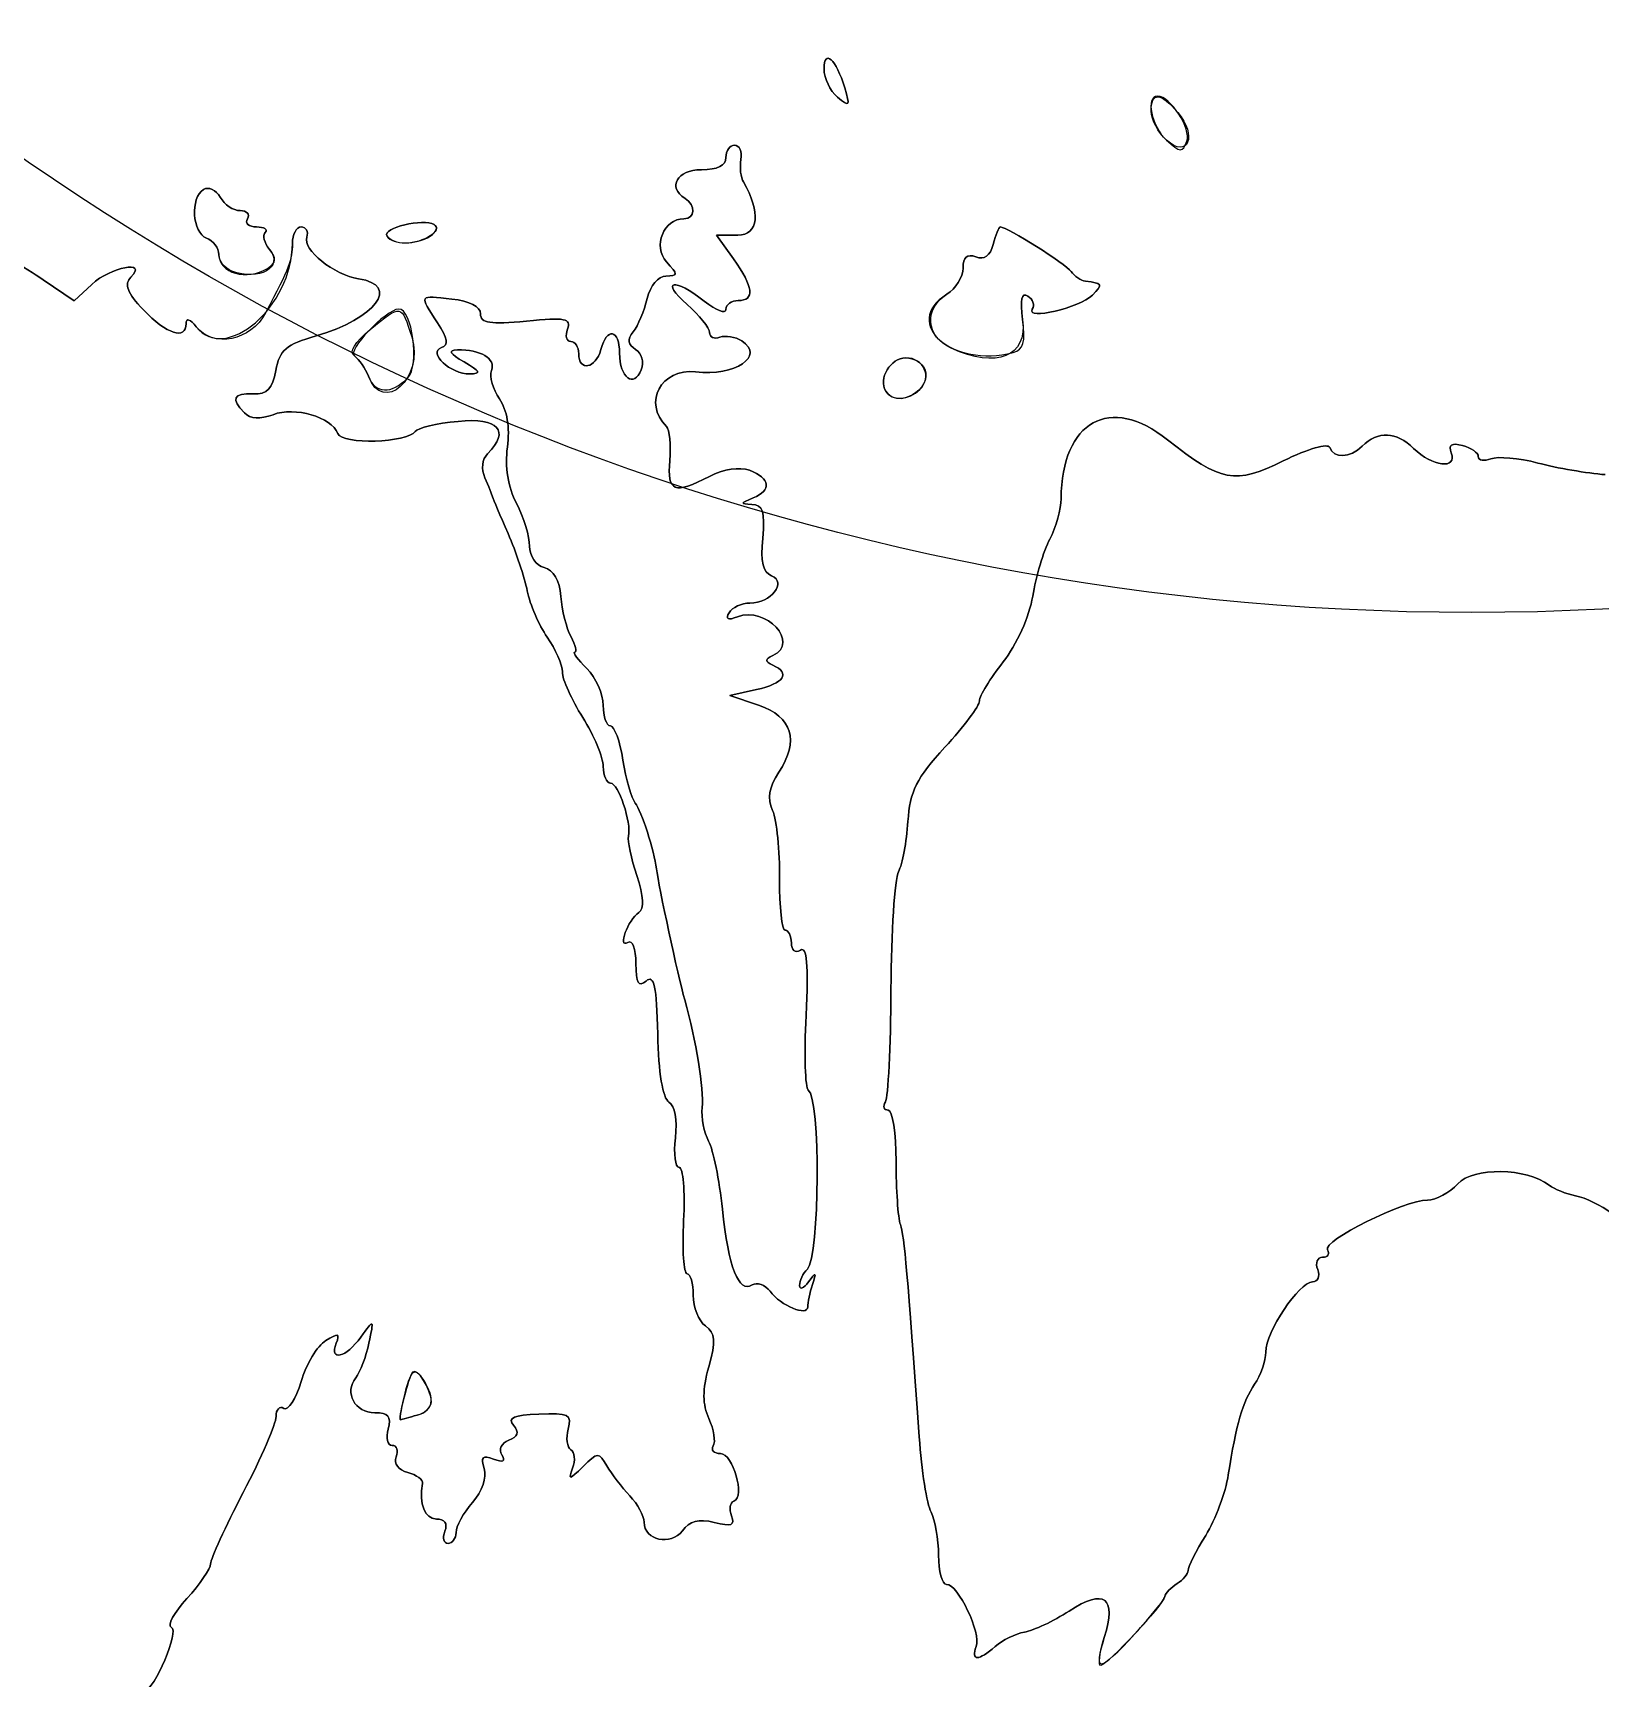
# Model space of a CAD drawing. Header units: millimetres. Extents: x -71.7 to 0.9, y 51.1 to 114.1.
# Drawn here: x -38.76 to -35.053, y 86.547 to 90.439 of the extents above; entities that cross this region are included whole.
import ezdxf

# ---------------------------------------------------------------- set-up
doc = ezdxf.new("R2010")
doc.units = ezdxf.units.MM
doc.layers.get('0').update_dxf_attribs({"linetype": 'CONTINUOUS'})

msp = doc.modelspace()

# ---------------------------------------------------------------- linework, layer by layer
for p, q in [((-37.0927, 89.9607), (-37.1428, 89.9607)), ((-37.1428, 89.9607), (-37.1028, 89.9044)), ((-37.1028, 89.9044), (-37.1428, 89.9607)), ((-37.1428, 89.9607), (-37.0927, 89.9607)), ((-38.7353, 89.8551), (-38.6618, 89.8052)), ((-38.6618, 89.8052), (-38.7353, 89.8551)), ((-38.6618, 89.8052), (-38.6203, 89.8442)), ((-38.6203, 89.8442), (-38.6618, 89.8052)), ((-37.0483, 88.8858), (-37.1112, 88.8717)), ((-37.1112, 88.8717), (-37.0483, 88.8858)), ((-37.1112, 88.8717), (-37.0434, 88.8488)), ((-37.0434, 88.8488), (-37.1112, 88.8717)), ((-36.1262, 86.6826), (-36.0967, 86.7184))]:
    msp.add_line(p, q)
msp.add_circle((-35.3564, 95.068), 6)
msp.add_circle((-35.3564, 95.068), 6)
for points in [[(-36.8887, 90.3538), (-36.8887, 90.4028), (-36.8604, 90.3769), (-36.8397, 90.309)], [(-36.8397, 90.309), (-36.8604, 90.3769), (-36.8887, 90.4028), (-36.8887, 90.3538)], [(-36.8569, 90.2872), (-36.8743, 90.3017), (-36.8887, 90.3316), (-36.8887, 90.3538)], [(-36.8887, 90.3538), (-36.8887, 90.3316), (-36.8743, 90.3017), (-36.8569, 90.2872)], [(-36.8397, 90.309), (-36.8266, 90.2658), (-36.8284, 90.2635), (-36.8569, 90.2872)], [(-36.8569, 90.2872), (-36.8284, 90.2635), (-36.8266, 90.2658), (-36.8397, 90.309)], [(-36.0999, 90.2895), (-36.1291, 90.2895), (-36.1145, 90.2177), (-36.0787, 90.1853)], [(-36.1149, 90.2538), (-36.1149, 90.3), (-36.0931, 90.2991), (-36.052, 90.2511)], [(-36.0308, 90.1826), (-36.0195, 90.2119), (-36.0697, 90.2895), (-36.0999, 90.2895)], [(-36.0787, 90.1853), (-36.0987, 90.2033), (-36.1149, 90.2342), (-36.1149, 90.2538)], [(-36.052, 90.2511), (-36.0051, 90.1963), (-36.0281, 90.1395), (-36.0787, 90.1853)], [(-37.1208, 90.1444), (-37.1208, 90.1604), (-37.1116, 90.1734), (-37.1003, 90.1734)], [(-37.1003, 90.1734), (-37.1116, 90.1734), (-37.1208, 90.1604), (-37.1208, 90.1444)], [(-37.1003, 90.1734), (-37.089, 90.1734), (-37.0822, 90.1582), (-37.0853, 90.1396)], [(-37.0853, 90.1396), (-37.0822, 90.1582), (-37.089, 90.1734), (-37.1003, 90.1734)], [(-36.0787, 90.1853), (-36.0463, 90.1559), (-36.0411, 90.1556), (-36.0308, 90.1826)], [(-37.1788, 90.1154), (-37.1401, 90.1154), (-37.1208, 90.1251), (-37.1208, 90.1444)], [(-37.1208, 90.1444), (-37.1208, 90.1251), (-37.1401, 90.1154), (-37.1788, 90.1154)], [(-37.0853, 90.1396), (-37.0883, 90.1209), (-37.0858, 90.097), (-37.0795, 90.0864)], [(-37.0795, 90.0864), (-37.0858, 90.097), (-37.0883, 90.1209), (-37.0853, 90.1396)], [(-37.2175, 90.0477), (-37.2599, 90.0739), (-37.2363, 90.1154), (-37.1788, 90.1154)], [(-37.1788, 90.1154), (-37.2363, 90.1154), (-37.2599, 90.0739), (-37.2175, 90.0477)], [(-38.3491, 89.9537), (-38.383, 89.9666), (-38.3882, 90.0489), (-38.3562, 90.0686)], [(-38.3562, 90.0686), (-38.3882, 90.0489), (-38.383, 89.9666), (-38.3491, 89.9537)], [(-38.3562, 90.0686), (-38.3442, 90.0761), (-38.3263, 90.0679), (-38.3166, 90.0504)], [(-38.3166, 90.0504), (-38.3263, 90.0679), (-38.3442, 90.0761), (-38.3562, 90.0686)], [(-37.0795, 90.0864), (-37.0375, 90.0148), (-37.0432, 89.9607), (-37.0927, 89.9607)], [(-37.0927, 89.9607), (-37.0432, 89.9607), (-37.0375, 90.0148), (-37.0795, 90.0864)], [(-38.3166, 90.0504), (-38.3068, 90.0329), (-38.2857, 90.0186), (-38.2697, 90.0186)], [(-38.2697, 90.0186), (-38.2857, 90.0186), (-38.3068, 90.0329), (-38.3166, 90.0504)], [(-38.2697, 90.0186), (-38.2535, 90.0186), (-38.2458, 90.01), (-38.2524, 89.9994)], [(-38.2524, 89.9994), (-38.2458, 90.01), (-38.2535, 90.0186), (-38.2697, 90.0186)], [(-37.2202, 89.9994), (-37.193, 89.9994), (-37.1913, 90.0315), (-37.2175, 90.0477)], [(-37.2175, 90.0477), (-37.1913, 90.0315), (-37.193, 89.9994), (-37.2202, 89.9994)], [(-38.2524, 89.9994), (-38.259, 89.9887), (-38.2493, 89.98), (-38.231, 89.98)], [(-38.231, 89.98), (-38.2493, 89.98), (-38.259, 89.9887), (-38.2524, 89.9994)], [(-38.231, 89.98), (-38.2126, 89.98), (-38.2033, 89.9742), (-38.2103, 89.9673)], [(-38.2103, 89.9673), (-38.2033, 89.9742), (-38.2126, 89.98), (-38.231, 89.98)], [(-38.146, 89.941), (-38.146, 89.9624), (-38.1366, 89.98), (-38.1251, 89.98)], [(-38.1251, 89.98), (-38.1366, 89.98), (-38.146, 89.9624), (-38.146, 89.941)], [(-38.1251, 89.98), (-38.1135, 89.98), (-38.1077, 89.9692), (-38.1121, 89.956)], [(-38.1121, 89.956), (-38.1077, 89.9692), (-38.1135, 89.98), (-38.1251, 89.98)], [(-37.9222, 89.9584), (-37.9341, 89.9777), (-37.8362, 90.0014), (-37.8104, 89.9855)], [(-37.8104, 89.9855), (-37.8362, 90.0014), (-37.9341, 89.9777), (-37.9222, 89.9584)], [(-37.8104, 89.9855), (-37.7889, 89.9723), (-37.8362, 89.942), (-37.8789, 89.9416)], [(-37.82, 89.9585), (-37.8055, 89.9676), (-37.8012, 89.9798), (-37.8104, 89.9855)], [(-37.2614, 89.8978), (-37.2942, 89.9341), (-37.2677, 89.9994), (-37.2202, 89.9994)], [(-37.2202, 89.9994), (-37.2677, 89.9994), (-37.2942, 89.9341), (-37.2614, 89.8978)], [(-36.4888, 89.9388), (-36.4829, 89.9614), (-36.4751, 89.98), (-36.4716, 89.98)], [(-36.4716, 89.98), (-36.4751, 89.98), (-36.4829, 89.9614), (-36.4888, 89.9388)], [(-36.4716, 89.98), (-36.4555, 89.98), (-36.3165, 89.8924), (-36.3042, 89.8745)], [(-36.3042, 89.8745), (-36.3165, 89.8924), (-36.4555, 89.98), (-36.4716, 89.98)], [(-38.9046, 89.955), (-38.8519, 89.9274), (-38.7757, 89.8825), (-38.7353, 89.8551)], [(-38.7353, 89.8551), (-38.7757, 89.8825), (-38.8519, 89.9274), (-38.9046, 89.955)], [(-38.3733, 89.7439), (-38.3038, 89.6556), (-38.146, 89.7924), (-38.146, 89.941)], [(-38.3201, 89.915), (-38.3201, 89.9301), (-38.3332, 89.9475), (-38.3491, 89.9537)], [(-38.3491, 89.9537), (-38.3332, 89.9475), (-38.3201, 89.9301), (-38.3201, 89.915)], [(-38.2103, 89.9673), (-38.2173, 89.9603), (-38.2128, 89.9421), (-38.2002, 89.9271)], [(-38.2002, 89.9271), (-38.2128, 89.9421), (-38.2173, 89.9603), (-38.2103, 89.9673)], [(-38.146, 89.941), (-38.146, 89.9019), (-38.1531, 89.8836), (-38.2095, 89.7769)], [(-38.1121, 89.956), (-38.1221, 89.9258), (-38.0483, 89.8665), (-37.9894, 89.8575)], [(-37.9894, 89.8575), (-38.0483, 89.8665), (-38.1221, 89.9258), (-38.1121, 89.956)], [(-37.9222, 89.9584), (-37.9088, 89.9368), (-37.8542, 89.9368), (-37.82, 89.9585)], [(-37.8789, 89.9416), (-37.8969, 89.9415), (-37.9163, 89.949), (-37.9222, 89.9584)], [(-36.5297, 89.9091), (-36.5095, 89.9014), (-36.4959, 89.9113), (-36.4888, 89.9388)], [(-36.4888, 89.9388), (-36.4959, 89.9113), (-36.5095, 89.9014), (-36.5297, 89.9091)], [(-38.2895, 89.8756), (-38.3063, 89.8821), (-38.3201, 89.8998), (-38.3201, 89.915)], [(-38.3201, 89.915), (-38.3201, 89.8708), (-38.2533, 89.8517), (-38.2052, 89.8821)], [(-38.2002, 89.9271), (-38.1654, 89.8851), (-38.2248, 89.8508), (-38.2895, 89.8756)], [(-38.2052, 89.8821), (-38.1837, 89.8958), (-38.1826, 89.9057), (-38.2002, 89.9271)], [(-37.1028, 89.9044), (-37.0554, 89.838), (-37.0519, 89.8059), (-37.0918, 89.8059)], [(-37.0918, 89.8059), (-37.0519, 89.8059), (-37.0554, 89.838), (-37.1028, 89.9044)], [(-36.5599, 89.8828), (-36.5599, 89.9092), (-36.5507, 89.9172), (-36.5297, 89.9091)], [(-36.5297, 89.9091), (-36.5507, 89.9172), (-36.5599, 89.9092), (-36.5599, 89.8828)], [(-38.6203, 89.8442), (-38.5758, 89.8859), (-38.4868, 89.9022), (-38.528, 89.8611)], [(-38.528, 89.8611), (-38.4868, 89.9022), (-38.5758, 89.8859), (-38.6203, 89.8442)], [(-38.528, 89.8611), (-38.5447, 89.8444), (-38.5372, 89.8252), (-38.498, 89.7837)], [(-38.498, 89.7837), (-38.5372, 89.8252), (-38.5447, 89.8444), (-38.528, 89.8611)], [(-37.3068, 89.8108), (-37.2994, 89.8419), (-37.281, 89.8639), (-37.2625, 89.8639)], [(-37.2625, 89.8639), (-37.281, 89.8639), (-37.2994, 89.8419), (-37.3068, 89.8108)], [(-37.2625, 89.8639), (-37.2337, 89.8639), (-37.2336, 89.8669), (-37.2614, 89.8978)], [(-37.2614, 89.8978), (-37.2336, 89.8669), (-37.2337, 89.8639), (-37.2625, 89.8639)], [(-36.5985, 89.8207), (-36.5772, 89.834), (-36.5599, 89.862), (-36.5599, 89.8828)], [(-36.5599, 89.8828), (-36.5599, 89.862), (-36.5772, 89.834), (-36.5985, 89.8207)], [(-36.3042, 89.8745), (-36.2967, 89.8634), (-36.2814, 89.8531), (-36.2704, 89.8518)], [(-36.2704, 89.8518), (-36.2814, 89.8531), (-36.2967, 89.8634), (-36.3042, 89.8745)], [(-37.9894, 89.8575), (-37.8901, 89.8423), (-37.9489, 89.7633), (-38.0899, 89.7224)], [(-38.0899, 89.7224), (-37.9489, 89.7633), (-37.8901, 89.8423), (-37.9894, 89.8575)], [(-37.1718, 89.8045), (-37.2429, 89.8604), (-37.2776, 89.8537), (-37.2127, 89.7966)], [(-37.2127, 89.7966), (-37.2776, 89.8537), (-37.2429, 89.8604), (-37.1718, 89.8045)], [(-36.5985, 89.8207), (-36.7078, 89.7525), (-36.5848, 89.6452), (-36.4412, 89.6834)], [(-36.588, 89.693), (-36.6477, 89.7201), (-36.6533, 89.7866), (-36.5985, 89.8207)], [(-36.2704, 89.8518), (-36.2301, 89.847), (-36.2287, 89.8441), (-36.2539, 89.8189)], [(-36.2539, 89.8189), (-36.2287, 89.8441), (-36.2301, 89.847), (-36.2704, 89.8518)], [(-38.498, 89.7837), (-38.444, 89.7264), (-38.3974, 89.7116), (-38.3974, 89.7516)], [(-38.3974, 89.7516), (-38.3974, 89.7116), (-38.444, 89.7264), (-38.498, 89.7837)], [(-37.8945, 89.7859), (-37.9262, 89.7836), (-38.0175, 89.6874), (-37.9995, 89.6751)], [(-37.8729, 89.6231), (-37.8447, 89.6513), (-37.8628, 89.7881), (-37.8945, 89.7859)], [(-37.8031, 89.7535), (-37.8466, 89.82), (-37.8474, 89.8187), (-37.7688, 89.8095)], [(-37.7688, 89.8095), (-37.8474, 89.8187), (-37.8466, 89.82), (-37.8031, 89.7535)], [(-37.7688, 89.8095), (-37.727, 89.8047), (-37.7011, 89.7912), (-37.7011, 89.7743)], [(-37.7011, 89.7743), (-37.7011, 89.7912), (-37.727, 89.8047), (-37.7688, 89.8095)], [(-37.3399, 89.7319), (-37.3287, 89.746), (-37.3138, 89.7815), (-37.3068, 89.8108)], [(-37.3068, 89.8108), (-37.3138, 89.7815), (-37.3287, 89.746), (-37.3399, 89.7319)], [(-37.2127, 89.7966), (-37.1834, 89.7708), (-37.1595, 89.7409), (-37.1595, 89.73)], [(-37.1595, 89.73), (-37.1595, 89.7409), (-37.1834, 89.7708), (-37.2127, 89.7966)], [(-37.1208, 89.7851), (-37.1208, 89.7737), (-37.1437, 89.7824), (-37.1718, 89.8045)], [(-37.1718, 89.8045), (-37.1437, 89.7824), (-37.1208, 89.7737), (-37.1208, 89.7851)], [(-37.0918, 89.8059), (-37.1077, 89.8059), (-37.1208, 89.7966), (-37.1208, 89.7851)], [(-37.1208, 89.7851), (-37.1208, 89.7966), (-37.1077, 89.8059), (-37.0918, 89.8059)], [(-36.4067, 89.8165), (-36.4216, 89.8257), (-36.4253, 89.8085), (-36.419, 89.7608)], [(-36.419, 89.7608), (-36.4253, 89.8085), (-36.4216, 89.8257), (-36.4067, 89.8165)], [(-36.3961, 89.7855), (-36.3901, 89.7952), (-36.3948, 89.8092), (-36.4067, 89.8165)], [(-36.4067, 89.8165), (-36.3948, 89.8092), (-36.3901, 89.7952), (-36.3961, 89.7855)], [(-36.2539, 89.8189), (-36.2837, 89.7891), (-36.4126, 89.7588), (-36.3961, 89.7855)], [(-36.3961, 89.7855), (-36.4126, 89.7588), (-36.2837, 89.7891), (-36.2539, 89.8189)], [(-38.3974, 89.7516), (-38.3974, 89.7653), (-38.3877, 89.7622), (-38.3733, 89.7439)], [(-38.3733, 89.7439), (-38.3877, 89.7622), (-38.3974, 89.7653), (-38.3974, 89.7516)], [(-38.2095, 89.7769), (-38.2447, 89.7104), (-38.3329, 89.6927), (-38.3733, 89.7439)], [(-37.9623, 89.7373), (-37.8879, 89.7986), (-37.8885, 89.7987), (-37.8637, 89.7198)], [(-37.7932, 89.6946), (-37.776, 89.7003), (-37.7787, 89.7163), (-37.8031, 89.7535)], [(-37.8031, 89.7535), (-37.7787, 89.7163), (-37.776, 89.7003), (-37.7932, 89.6946)], [(-37.7011, 89.7743), (-37.7011, 89.7526), (-37.6783, 89.7491), (-37.5925, 89.7574)], [(-37.5925, 89.7574), (-37.6783, 89.7491), (-37.7011, 89.7526), (-37.7011, 89.7743)], [(-37.5925, 89.7574), (-37.5007, 89.7664), (-37.4856, 89.7635), (-37.4952, 89.7386)], [(-37.4952, 89.7386), (-37.4856, 89.7635), (-37.5007, 89.7664), (-37.5925, 89.7574)], [(-36.419, 89.7608), (-36.4071, 89.6735), (-36.4805, 89.644), (-36.588, 89.693)], [(-36.4412, 89.6834), (-36.417, 89.6898), (-36.4118, 89.7081), (-36.419, 89.7608)], [(-38.0899, 89.7224), (-38.1612, 89.7018), (-38.1766, 89.6886), (-38.1852, 89.6407)], [(-38.1852, 89.6407), (-38.1766, 89.6886), (-38.1612, 89.7018), (-38.0899, 89.7224)], [(-37.9995, 89.6751), (-38.0126, 89.684), (-37.9987, 89.7071), (-37.9623, 89.7373)], [(-37.8637, 89.7198), (-37.8336, 89.6235), (-37.9321, 89.5343), (-37.9663, 89.627)], [(-37.4952, 89.7386), (-37.5014, 89.7224), (-37.4981, 89.7092), (-37.4877, 89.7092)], [(-37.4877, 89.7092), (-37.4981, 89.7092), (-37.5014, 89.7224), (-37.4952, 89.7386)], [(-37.4877, 89.7092), (-37.4774, 89.7092), (-37.469, 89.6961), (-37.469, 89.6801)], [(-37.469, 89.6801), (-37.469, 89.6961), (-37.4774, 89.7092), (-37.4877, 89.7092)], [(-37.4166, 89.6898), (-37.4024, 89.7439), (-37.3723, 89.7382), (-37.3723, 89.6813)], [(-37.3723, 89.6813), (-37.3723, 89.7382), (-37.4024, 89.7439), (-37.4166, 89.6898)], [(-37.3343, 89.6903), (-37.3528, 89.7017), (-37.3544, 89.7135), (-37.3399, 89.7319)], [(-37.3399, 89.7319), (-37.3544, 89.7135), (-37.3528, 89.7017), (-37.3343, 89.6903)], [(-37.0834, 89.7105), (-37.0271, 89.6747), (-37.0988, 89.6265), (-37.1926, 89.6371)], [(-37.1926, 89.6371), (-37.0988, 89.6265), (-37.0271, 89.6747), (-37.0834, 89.7105)], [(-37.1595, 89.73), (-37.1595, 89.7192), (-37.1486, 89.7144), (-37.1353, 89.7192)], [(-37.1353, 89.7192), (-37.1486, 89.7144), (-37.1595, 89.7192), (-37.1595, 89.73)], [(-37.1353, 89.7192), (-37.122, 89.7241), (-37.0987, 89.7201), (-37.0834, 89.7105)], [(-37.0834, 89.7105), (-37.0987, 89.7201), (-37.122, 89.7241), (-37.1353, 89.7192)], [(-37.9663, 89.627), (-37.9732, 89.6456), (-37.9881, 89.6672), (-37.9995, 89.6751)], [(-37.9995, 89.6751), (-37.9881, 89.6672), (-37.9732, 89.6456), (-37.9663, 89.627)], [(-37.7267, 89.6325), (-37.772, 89.6316), (-37.8273, 89.6832), (-37.7932, 89.6946)], [(-37.7932, 89.6946), (-37.8273, 89.6832), (-37.772, 89.6316), (-37.7267, 89.6325)], [(-37.7558, 89.6891), (-37.779, 89.6887), (-37.7744, 89.6806), (-37.7398, 89.6608)], [(-37.7398, 89.6608), (-37.7744, 89.6806), (-37.779, 89.6887), (-37.7558, 89.6891)], [(-37.6751, 89.6407), (-37.6644, 89.6685), (-37.7009, 89.6903), (-37.7558, 89.6891)], [(-37.7558, 89.6891), (-37.7009, 89.6903), (-37.6644, 89.6685), (-37.6751, 89.6407)], [(-37.469, 89.6801), (-37.469, 89.6374), (-37.4283, 89.6449), (-37.4166, 89.6898)], [(-37.4166, 89.6898), (-37.4283, 89.6449), (-37.469, 89.6374), (-37.469, 89.6801)], [(-37.3723, 89.6813), (-37.3723, 89.6238), (-37.338, 89.5977), (-37.321, 89.6422)], [(-37.321, 89.6422), (-37.338, 89.5977), (-37.3723, 89.6238), (-37.3723, 89.6813)], [(-37.321, 89.6422), (-37.3141, 89.6602), (-37.32, 89.6814), (-37.3343, 89.6903)], [(-37.3343, 89.6903), (-37.32, 89.6814), (-37.3141, 89.6602), (-37.321, 89.6422)], [(-36.7426, 89.5914), (-36.761, 89.6213), (-36.7317, 89.6705), (-36.6953, 89.6705)], [(-36.6953, 89.6705), (-36.7317, 89.6705), (-36.761, 89.6213), (-36.7426, 89.5914)], [(-36.6953, 89.6705), (-36.6763, 89.6705), (-36.6561, 89.6585), (-36.6505, 89.6438)], [(-36.6619, 89.5955), (-36.6325, 89.6249), (-36.6527, 89.6705), (-36.6953, 89.6705)], [(-38.1852, 89.6407), (-38.193, 89.5968), (-38.2055, 89.5838), (-38.2384, 89.585)], [(-38.2384, 89.585), (-38.2055, 89.5838), (-38.193, 89.5968), (-38.1852, 89.6407)], [(-37.9663, 89.627), (-37.9508, 89.5851), (-37.9124, 89.5835), (-37.8729, 89.6231)], [(-37.7398, 89.6608), (-37.701, 89.6387), (-37.6984, 89.6331), (-37.7267, 89.6325)], [(-37.7267, 89.6325), (-37.6984, 89.6331), (-37.701, 89.6387), (-37.7398, 89.6608)], [(-37.6565, 89.5732), (-37.6723, 89.5958), (-37.6807, 89.6262), (-37.6751, 89.6407)], [(-37.6751, 89.6407), (-37.6807, 89.6262), (-37.6723, 89.5958), (-37.6565, 89.5732)], [(-37.1926, 89.6371), (-37.2742, 89.6463), (-37.318, 89.5646), (-37.2616, 89.5083)], [(-37.2616, 89.5083), (-37.318, 89.5646), (-37.2742, 89.6463), (-37.1926, 89.6371)], [(-36.6505, 89.6438), (-36.6318, 89.5951), (-36.7154, 89.5475), (-36.7426, 89.5914)], [(-36.7426, 89.5914), (-36.7277, 89.5672), (-36.6881, 89.5692), (-36.6619, 89.5955)], [(-38.2384, 89.585), (-38.2861, 89.5867), (-38.2925, 89.5732), (-38.2596, 89.5404)], [(-38.2596, 89.5404), (-38.2925, 89.5732), (-38.2861, 89.5867), (-38.2384, 89.585)], [(-37.6376, 89.4594), (-37.6312, 89.5065), (-37.638, 89.5467), (-37.6565, 89.5732)], [(-37.6565, 89.5732), (-37.638, 89.5467), (-37.6312, 89.5065), (-37.6376, 89.4594)], [(-38.2596, 89.5404), (-38.2452, 89.5259), (-38.2222, 89.5245), (-38.1919, 89.536)], [(-38.1919, 89.536), (-38.2222, 89.5245), (-38.2452, 89.5259), (-38.2596, 89.5404)], [(-38.1919, 89.536), (-38.14, 89.5557), (-38.0538, 89.5306), (-38.0387, 89.4914)], [(-38.0387, 89.4914), (-38.0538, 89.5306), (-38.14, 89.5557), (-38.1919, 89.536)], [(-37.8558, 89.4964), (-37.8505, 89.5046), (-37.8048, 89.5153), (-37.7543, 89.5202)], [(-37.7543, 89.5202), (-37.8048, 89.5153), (-37.8505, 89.5046), (-37.8558, 89.4964)], [(-37.7543, 89.5202), (-37.659, 89.5296), (-37.6301, 89.4978), (-37.6844, 89.4435)], [(-37.6844, 89.4435), (-37.6301, 89.4978), (-37.659, 89.5296), (-37.7543, 89.5202)], [(-36.3279, 89.3371), (-36.3273, 89.5207), (-36.2115, 89.5849), (-36.0762, 89.4766)], [(-36.0762, 89.4766), (-36.2115, 89.5849), (-36.3273, 89.5207), (-36.3279, 89.3371)], [(-38.0387, 89.4914), (-38.0285, 89.4647), (-37.8739, 89.469), (-37.8558, 89.4964)], [(-37.8558, 89.4964), (-37.8739, 89.469), (-38.0285, 89.4647), (-38.0387, 89.4914)], [(-37.2616, 89.5083), (-37.2539, 89.5006), (-37.2502, 89.4643), (-37.2535, 89.4276)], [(-37.2535, 89.4276), (-37.2502, 89.4643), (-37.2539, 89.5006), (-37.2616, 89.5083)], [(-36.0762, 89.4766), (-35.9517, 89.3767), (-35.9157, 89.3702), (-35.8027, 89.4265)], [(-35.8027, 89.4265), (-35.9157, 89.3702), (-35.9517, 89.3767), (-36.0762, 89.4766)], [(-35.6161, 89.4613), (-35.5793, 89.4982), (-35.5345, 89.4963), (-35.4945, 89.4562)], [(-35.4945, 89.4562), (-35.5345, 89.4963), (-35.5793, 89.4982), (-35.6161, 89.4613)], [(-37.6844, 89.4435), (-37.6973, 89.4306), (-37.6999, 89.4074), (-37.6908, 89.3865)], [(-37.6908, 89.3865), (-37.6999, 89.4074), (-37.6973, 89.4306), (-37.6844, 89.4435)], [(-37.6162, 89.3264), (-37.636, 89.3647), (-37.6438, 89.4131), (-37.6376, 89.4594)], [(-37.6376, 89.4594), (-37.6438, 89.4131), (-37.636, 89.3647), (-37.6162, 89.3264)], [(-35.8027, 89.4265), (-35.7441, 89.4557), (-35.6965, 89.4694), (-35.6928, 89.4581)], [(-35.6928, 89.4581), (-35.6965, 89.4694), (-35.7441, 89.4557), (-35.8027, 89.4265)], [(-35.6928, 89.4581), (-35.6839, 89.4315), (-35.6444, 89.4332), (-35.6161, 89.4613)], [(-35.6161, 89.4613), (-35.6444, 89.4332), (-35.6839, 89.4315), (-35.6928, 89.4581)], [(-35.4945, 89.4562), (-35.4511, 89.4129), (-35.39, 89.4058), (-35.4054, 89.4458)], [(-35.4054, 89.4458), (-35.39, 89.4058), (-35.4511, 89.4129), (-35.4945, 89.4562)], [(-35.4054, 89.4458), (-35.4127, 89.4647), (-35.4046, 89.4698), (-35.3785, 89.463)], [(-35.3785, 89.463), (-35.4046, 89.4698), (-35.4127, 89.4647), (-35.4054, 89.4458)], [(-35.3785, 89.463), (-35.358, 89.4576), (-35.3413, 89.4458), (-35.3413, 89.4367)], [(-35.3413, 89.4367), (-35.3413, 89.4458), (-35.358, 89.4576), (-35.3785, 89.463)], [(-35.3413, 89.4367), (-35.3413, 89.4276), (-35.3279, 89.4253), (-35.3115, 89.4316)], [(-35.3115, 89.4316), (-35.3279, 89.4253), (-35.3413, 89.4276), (-35.3413, 89.4367)], [(-35.3115, 89.4316), (-35.2953, 89.4379), (-35.2452, 89.4333), (-35.2003, 89.4216)], [(-35.2003, 89.4216), (-35.2452, 89.4333), (-35.2953, 89.4379), (-35.3115, 89.4316)], [(-37.2535, 89.4276), (-37.2598, 89.3531), (-37.2436, 89.3465), (-37.1598, 89.3899)], [(-37.1598, 89.3899), (-37.2436, 89.3465), (-37.2598, 89.3531), (-37.2535, 89.4276)], [(-37.1598, 89.3899), (-37.1263, 89.4072), (-37.0885, 89.413), (-37.0652, 89.4044)], [(-37.0652, 89.4044), (-37.0885, 89.413), (-37.1263, 89.4072), (-37.1598, 89.3899)], [(-37.0652, 89.4044), (-37.0154, 89.3859), (-37.0115, 89.3567), (-37.0565, 89.3389)], [(-37.0565, 89.3389), (-37.0115, 89.3567), (-37.0154, 89.3859), (-37.0652, 89.4044)], [(-35.2003, 89.4216), (-35.1555, 89.4097), (-35.0838, 89.3974), (-35.041, 89.3941)], [(-35.041, 89.3941), (-35.0838, 89.3974), (-35.1555, 89.4097), (-35.2003, 89.4216)], [(-37.6908, 89.3865), (-37.6824, 89.3671), (-37.6741, 89.347), (-37.6726, 89.3416)], [(-37.6726, 89.3416), (-37.6741, 89.347), (-37.6824, 89.3671), (-37.6908, 89.3865)], [(-37.6726, 89.3416), (-37.671, 89.3363), (-37.6545, 89.2972), (-37.6358, 89.2546)], [(-37.6358, 89.2546), (-37.6545, 89.2972), (-37.671, 89.3363), (-37.6726, 89.3416)], [(-37.5851, 89.2248), (-37.5851, 89.2476), (-37.599, 89.2933), (-37.6162, 89.3264)], [(-37.6162, 89.3264), (-37.599, 89.2933), (-37.5851, 89.2476), (-37.5851, 89.2248)], [(-37.0565, 89.3389), (-37.0872, 89.3268), (-37.0876, 89.3249), (-37.0593, 89.3237)], [(-37.0593, 89.3237), (-37.0876, 89.3249), (-37.0872, 89.3268), (-37.0565, 89.3389)], [(-37.0593, 89.3237), (-37.0331, 89.3226), (-37.0281, 89.3069), (-37.0338, 89.2439)], [(-37.0338, 89.2439), (-37.0281, 89.3069), (-37.0331, 89.3226), (-37.0593, 89.3237)], [(-36.3549, 89.2416), (-36.3401, 89.2701), (-36.3279, 89.313), (-36.3279, 89.3371)], [(-36.3279, 89.3371), (-36.3279, 89.313), (-36.3401, 89.2701), (-36.3549, 89.2416)], [(-37.6358, 89.2546), (-37.6172, 89.2121), (-37.5968, 89.1511), (-37.5906, 89.1192)], [(-37.5906, 89.1192), (-37.5968, 89.1511), (-37.6172, 89.2121), (-37.6358, 89.2546)], [(-37.0338, 89.2439), (-37.039, 89.1879), (-37.0329, 89.1623), (-37.0127, 89.1546)], [(-37.0127, 89.1546), (-37.0329, 89.1623), (-37.039, 89.1879), (-37.0338, 89.2439)], [(-36.3952, 89.1063), (-36.3879, 89.1523), (-36.3697, 89.2133), (-36.3549, 89.2416)], [(-36.3549, 89.2416), (-36.3697, 89.2133), (-36.3879, 89.1523), (-36.3952, 89.1063)], [(-37.5503, 89.1742), (-37.5701, 89.1794), (-37.5851, 89.2012), (-37.5851, 89.2248)], [(-37.5851, 89.2248), (-37.5851, 89.2012), (-37.5701, 89.1794), (-37.5503, 89.1742)], [(-37.5113, 89.1062), (-37.5141, 89.1441), (-37.5281, 89.1684), (-37.5503, 89.1742)], [(-37.5503, 89.1742), (-37.5281, 89.1684), (-37.5141, 89.1441), (-37.5113, 89.1062)], [(-37.0127, 89.1546), (-36.9749, 89.14), (-37.0146, 89.0902), (-37.064, 89.0902)], [(-37.064, 89.0902), (-37.0146, 89.0902), (-36.9749, 89.14), (-37.0127, 89.1546)], [(-37.5906, 89.1192), (-37.5844, 89.0873), (-37.5632, 89.0381), (-37.5435, 89.0098)], [(-37.5435, 89.0098), (-37.5632, 89.0381), (-37.5844, 89.0873), (-37.5906, 89.1192)], [(-37.4871, 89.0107), (-37.4979, 89.0308), (-37.5087, 89.0738), (-37.5113, 89.1062)], [(-37.5113, 89.1062), (-37.5087, 89.0738), (-37.4979, 89.0308), (-37.4871, 89.0107)], [(-37.064, 89.0902), (-37.0834, 89.0902), (-37.1055, 89.08), (-37.1132, 89.0676)], [(-37.1132, 89.0676), (-37.1055, 89.08), (-37.0834, 89.0902), (-37.064, 89.0902)], [(-36.465, 88.9511), (-36.4334, 88.9911), (-36.4028, 89.0593), (-36.3952, 89.1063)], [(-36.3952, 89.1063), (-36.4028, 89.0593), (-36.4334, 88.9911), (-36.465, 88.9511)], [(-37.1132, 89.0676), (-37.1227, 89.0521), (-37.1165, 89.049), (-37.0936, 89.0578)], [(-37.0936, 89.0578), (-37.1165, 89.049), (-37.1227, 89.0521), (-37.1132, 89.0676)], [(-37.0936, 89.0578), (-37.0253, 89.084), (-36.945, 88.9962), (-37.0096, 88.966)], [(-37.0096, 88.966), (-36.945, 88.9962), (-37.0253, 89.084), (-37.0936, 89.0578)], [(-37.5435, 89.0098), (-37.5238, 88.9816), (-37.5076, 88.9445), (-37.5076, 88.9273)], [(-37.5076, 88.9273), (-37.5076, 88.9445), (-37.5238, 88.9816), (-37.5435, 89.0098)], [(-37.478, 88.9741), (-37.4722, 88.9741), (-37.4764, 88.9906), (-37.4871, 89.0107)], [(-37.4871, 89.0107), (-37.4764, 88.9906), (-37.4722, 88.9741), (-37.478, 88.9741)], [(-37.4497, 88.9355), (-37.4709, 88.9567), (-37.4837, 88.9741), (-37.478, 88.9741)], [(-37.478, 88.9741), (-37.4837, 88.9741), (-37.4709, 88.9567), (-37.4497, 88.9355)], [(-37.0096, 88.966), (-37.0289, 88.9571), (-37.0289, 88.9525), (-37.0096, 88.9435)], [(-37.0096, 88.9435), (-37.0289, 88.9525), (-37.0289, 88.9571), (-37.0096, 88.966)], [(-37.5076, 88.9273), (-37.5076, 88.9101), (-37.4859, 88.8615), (-37.4593, 88.8194)], [(-37.4593, 88.8194), (-37.4859, 88.8615), (-37.5076, 88.9101), (-37.5076, 88.9273)], [(-37.411, 88.8484), (-37.411, 88.875), (-37.4284, 88.9142), (-37.4497, 88.9355)], [(-37.4497, 88.9355), (-37.4284, 88.9142), (-37.411, 88.875), (-37.411, 88.8484)], [(-37.0096, 88.9435), (-36.9675, 88.9239), (-36.9833, 88.9003), (-37.0483, 88.8858)], [(-37.0483, 88.8858), (-36.9833, 88.9003), (-36.9675, 88.9239), (-37.0096, 88.9435)], [(-36.5212, 88.8588), (-36.5212, 88.8703), (-36.4958, 88.9118), (-36.465, 88.9511)], [(-36.465, 88.9511), (-36.4958, 88.9118), (-36.5212, 88.8703), (-36.5212, 88.8588)], [(-37.3941, 88.8), (-37.4034, 88.8), (-37.411, 88.8218), (-37.411, 88.8484)], [(-37.411, 88.8484), (-37.411, 88.8218), (-37.4034, 88.8), (-37.3941, 88.8)], [(-37.0434, 88.8488), (-36.9637, 88.8217), (-36.9466, 88.7649), (-36.9956, 88.6901)], [(-36.9956, 88.6901), (-36.9466, 88.7649), (-36.9637, 88.8217), (-37.0434, 88.8488)], [(-36.6029, 88.7492), (-36.558, 88.7979), (-36.5212, 88.8472), (-36.5212, 88.8588)], [(-36.5212, 88.8588), (-36.5212, 88.8472), (-36.558, 88.7979), (-36.6029, 88.7492)], [(-37.4593, 88.8194), (-37.4327, 88.7773), (-37.411, 88.7252), (-37.411, 88.7037)], [(-37.411, 88.7037), (-37.411, 88.7252), (-37.4327, 88.7773), (-37.4593, 88.8194)], [(-37.3642, 88.7188), (-37.3713, 88.7635), (-37.3848, 88.8), (-37.3941, 88.8)], [(-37.3941, 88.8), (-37.3848, 88.8), (-37.3713, 88.7635), (-37.3642, 88.7188)], [(-36.6903, 88.5736), (-36.6857, 88.6449), (-36.6698, 88.6765), (-36.6029, 88.7492)], [(-36.6029, 88.7492), (-36.6698, 88.6765), (-36.6857, 88.6449), (-36.6903, 88.5736)], [(-37.411, 88.7037), (-37.411, 88.6822), (-37.4032, 88.6646), (-37.3937, 88.6646)], [(-37.3937, 88.6646), (-37.4032, 88.6646), (-37.411, 88.6822), (-37.411, 88.7037)], [(-37.3354, 88.6172), (-37.3441, 88.6284), (-37.3571, 88.6741), (-37.3642, 88.7188)], [(-37.3642, 88.7188), (-37.3571, 88.6741), (-37.3441, 88.6284), (-37.3354, 88.6172)], [(-37.3937, 88.6646), (-37.3752, 88.6646), (-37.3435, 88.5708), (-37.3513, 88.5391)], [(-37.3513, 88.5391), (-37.3435, 88.5708), (-37.3752, 88.6646), (-37.3937, 88.6646)], [(-36.9956, 88.6901), (-37.019, 88.6544), (-37.0232, 88.629), (-37.0103, 88.5994)], [(-37.0103, 88.5994), (-37.0232, 88.629), (-37.019, 88.6544), (-36.9956, 88.6901)], [(-37.2849, 88.4615), (-37.2902, 88.5046), (-37.3206, 88.5982), (-37.3354, 88.6172)], [(-37.3354, 88.6172), (-37.3206, 88.5982), (-37.2902, 88.5046), (-37.2849, 88.4615)], [(-37.0103, 88.5994), (-37.0006, 88.5768), (-36.9932, 88.5038), (-36.9938, 88.4374)], [(-36.9938, 88.4374), (-36.9932, 88.5038), (-37.0006, 88.5768), (-37.0103, 88.5994)], [(-37.3513, 88.5391), (-37.3539, 88.5286), (-37.345, 88.4865), (-37.3316, 88.4457)], [(-37.3316, 88.4457), (-37.345, 88.4865), (-37.3539, 88.5286), (-37.3513, 88.5391)], [(-36.7125, 88.4548), (-36.7034, 88.4723), (-36.6934, 88.5258), (-36.6903, 88.5736)], [(-36.6903, 88.5736), (-36.6934, 88.5258), (-36.7034, 88.4723), (-36.7125, 88.4548)], [(-37.2182, 88.152), (-37.234, 88.2077), (-37.28, 88.4213), (-37.2849, 88.4615)], [(-37.2849, 88.4615), (-37.28, 88.4213), (-37.234, 88.2077), (-37.2182, 88.152)], [(-37.3316, 88.4457), (-37.3154, 88.3968), (-37.3137, 88.3671), (-37.3266, 88.3585)], [(-37.3266, 88.3585), (-37.3137, 88.3671), (-37.3154, 88.3968), (-37.3316, 88.4457)], [(-36.9938, 88.4374), (-36.9945, 88.3709), (-36.9885, 88.3164), (-36.9805, 88.3164)], [(-36.9805, 88.3164), (-36.9885, 88.3164), (-36.9945, 88.3709), (-36.9938, 88.4374)], [(-36.7304, 88.1763), (-36.7297, 88.3119), (-36.7217, 88.4372), (-36.7125, 88.4548)], [(-36.7125, 88.4548), (-36.7217, 88.4372), (-36.7297, 88.3119), (-36.7304, 88.1763)], [(-37.3266, 88.3585), (-37.3525, 88.3413), (-37.3779, 88.272), (-37.3527, 88.2876)], [(-37.3527, 88.2876), (-37.3779, 88.272), (-37.3525, 88.3413), (-37.3266, 88.3585)], [(-36.9805, 88.3164), (-36.9726, 88.3164), (-36.966, 88.3029), (-36.966, 88.2863)], [(-36.966, 88.2863), (-36.966, 88.3029), (-36.9726, 88.3164), (-36.9805, 88.3164)], [(-37.3527, 88.2876), (-37.3416, 88.2944), (-37.3336, 88.2735), (-37.3336, 88.2379)], [(-37.3336, 88.2379), (-37.3336, 88.2735), (-37.3416, 88.2944), (-37.3527, 88.2876)], [(-36.966, 88.2863), (-36.966, 88.2691), (-36.9568, 88.2618), (-36.9445, 88.2694)], [(-36.9445, 88.2694), (-36.9568, 88.2618), (-36.966, 88.2691), (-36.966, 88.2863)], [(-36.9445, 88.2694), (-36.929, 88.279), (-36.9253, 88.2352), (-36.9312, 88.1148)], [(-36.9312, 88.1148), (-36.9253, 88.2352), (-36.929, 88.279), (-36.9445, 88.2694)], [(-37.3336, 88.2379), (-37.3336, 88.1908), (-37.3279, 88.1811), (-37.3094, 88.1963)], [(-37.3094, 88.1963), (-37.3279, 88.1811), (-37.3336, 88.1908), (-37.3336, 88.2379)], [(-37.3094, 88.1963), (-37.2905, 88.2121), (-37.2846, 88.1847), (-37.2821, 88.0704)], [(-37.2821, 88.0704), (-37.2846, 88.1847), (-37.2905, 88.2121), (-37.3094, 88.1963)], [(-37.1771, 87.8968), (-37.1724, 87.9415), (-37.1907, 88.0547), (-37.2182, 88.152)], [(-37.2182, 88.152), (-37.1907, 88.0547), (-37.1724, 87.9415), (-37.1771, 87.8968)], [(-36.7436, 87.9103), (-36.737, 87.921), (-36.731, 88.0407), (-36.7304, 88.1763)], [(-36.7304, 88.1763), (-36.731, 88.0407), (-36.737, 87.921), (-36.7436, 87.9103)], [(-36.9312, 88.1148), (-36.9359, 88.0224), (-36.9334, 87.943), (-36.9259, 87.9383)], [(-36.9259, 87.9383), (-36.9334, 87.943), (-36.9359, 88.0224), (-36.9312, 88.1148)], [(-37.2821, 88.0704), (-37.2803, 87.9798), (-37.2701, 87.9189), (-37.2556, 87.9099)], [(-37.2556, 87.9099), (-37.2701, 87.9189), (-37.2803, 87.9798), (-37.2821, 88.0704)], [(-36.9259, 87.9383), (-36.8968, 87.9204), (-36.8988, 87.5442), (-36.9282, 87.5148)], [(-36.9282, 87.5148), (-36.8988, 87.5442), (-36.8968, 87.9204), (-36.9259, 87.9383)], [(-37.2556, 87.9099), (-37.2414, 87.9012), (-37.2353, 87.8676), (-37.2403, 87.8254)], [(-37.2403, 87.8254), (-37.2353, 87.8676), (-37.2414, 87.9012), (-37.2556, 87.9099)], [(-37.1616, 87.8174), (-37.1724, 87.8377), (-37.1794, 87.8734), (-37.1771, 87.8968)], [(-37.1771, 87.8968), (-37.1794, 87.8734), (-37.1724, 87.8377), (-37.1616, 87.8174)], [(-36.737, 87.8909), (-36.7472, 87.8909), (-36.7502, 87.8996), (-36.7436, 87.9103)], [(-36.7436, 87.9103), (-36.7502, 87.8996), (-36.7472, 87.8909), (-36.737, 87.8909)], [(-36.7183, 87.77), (-36.7183, 87.8365), (-36.7267, 87.8909), (-36.737, 87.8909)], [(-36.737, 87.8909), (-36.7267, 87.8909), (-36.7183, 87.8365), (-36.7183, 87.77)], [(-37.2403, 87.8254), (-37.2448, 87.787), (-37.2407, 87.7555), (-37.2313, 87.7555)], [(-37.2313, 87.7555), (-37.2407, 87.7555), (-37.2448, 87.787), (-37.2403, 87.8254)], [(-37.129, 87.6569), (-37.1361, 87.7249), (-37.1507, 87.7972), (-37.1616, 87.8174)], [(-37.1616, 87.8174), (-37.1507, 87.7972), (-37.1361, 87.7249), (-37.129, 87.6569)], [(-36.7082, 87.6201), (-36.7138, 87.6361), (-36.7183, 87.7035), (-36.7183, 87.77)], [(-36.7183, 87.77), (-36.7183, 87.7035), (-36.7138, 87.6361), (-36.7082, 87.6201)], [(-37.2313, 87.7555), (-37.2219, 87.7555), (-37.2171, 87.6989), (-37.2207, 87.6298)], [(-37.2207, 87.6298), (-37.2171, 87.6989), (-37.2219, 87.7555), (-37.2313, 87.7555)], [(-35.1739, 87.7135), (-35.2264, 87.7546), (-35.3537, 87.7565), (-35.3898, 87.7166)], [(-35.3898, 87.7166), (-35.3537, 87.7565), (-35.2264, 87.7546), (-35.1739, 87.7135)], [(-35.3898, 87.7166), (-35.4089, 87.6954), (-35.4412, 87.6781), (-35.4615, 87.6781)], [(-35.4615, 87.6781), (-35.4412, 87.6781), (-35.4089, 87.6954), (-35.3898, 87.7166)], [(-35.1115, 87.6883), (-35.1336, 87.6925), (-35.1617, 87.7039), (-35.1739, 87.7135)], [(-35.1739, 87.7135), (-35.1617, 87.7039), (-35.1336, 87.6925), (-35.1115, 87.6883)], [(-34.9743, 87.5908), (-34.9751, 87.6173), (-35.0615, 87.6786), (-35.1115, 87.6883)], [(-35.1115, 87.6883), (-35.0615, 87.6786), (-34.9751, 87.6173), (-34.9743, 87.5908)], [(-37.0589, 87.4774), (-37.0908, 87.4577), (-37.1146, 87.5187), (-37.129, 87.6569)], [(-37.129, 87.6569), (-37.1146, 87.5187), (-37.0908, 87.4577), (-37.0589, 87.4774)], [(-35.4615, 87.6781), (-35.516, 87.6781), (-35.7109, 87.5813), (-35.6982, 87.5606)], [(-35.6982, 87.5606), (-35.7109, 87.5813), (-35.516, 87.6781), (-35.4615, 87.6781)], [(-37.2207, 87.6298), (-37.2243, 87.5606), (-37.2207, 87.504), (-37.2127, 87.504)], [(-37.2127, 87.504), (-37.2207, 87.504), (-37.2243, 87.5606), (-37.2207, 87.6298)], [(-36.6636, 87.1179), (-36.6907, 87.5026), (-36.6988, 87.5933), (-36.7082, 87.6201)], [(-36.7082, 87.6201), (-36.6988, 87.5933), (-36.6907, 87.5026), (-36.6636, 87.1179)], [(-35.7097, 87.5428), (-35.7221, 87.5428), (-35.7272, 87.5297), (-35.7211, 87.5137)], [(-35.7211, 87.5137), (-35.7272, 87.5297), (-35.7221, 87.5428), (-35.7097, 87.5428)], [(-35.6982, 87.5606), (-35.6921, 87.5507), (-35.6973, 87.5428), (-35.7097, 87.5428)], [(-35.7097, 87.5428), (-35.6973, 87.5428), (-35.6921, 87.5507), (-35.6982, 87.5606)], [(-37.2127, 87.504), (-37.2047, 87.5041), (-37.1982, 87.4811), (-37.1982, 87.453)], [(-37.1982, 87.453), (-37.1982, 87.4811), (-37.2047, 87.5041), (-37.2127, 87.504)], [(-36.9282, 87.5148), (-36.9384, 87.5047), (-36.9466, 87.4872), (-36.9464, 87.476)], [(-36.9464, 87.476), (-36.9466, 87.4872), (-36.9384, 87.5047), (-36.9282, 87.5148)], [(-36.9253, 87.4847), (-36.9079, 87.5088), (-36.9063, 87.5077), (-36.9159, 87.4783)], [(-36.9159, 87.4783), (-36.9063, 87.5077), (-36.9079, 87.5088), (-36.9253, 87.4847)], [(-35.7211, 87.5137), (-35.715, 87.4978), (-35.7205, 87.4846), (-35.7335, 87.4846)], [(-35.7335, 87.4846), (-35.7205, 87.4846), (-35.715, 87.4978), (-35.7211, 87.5137)], [(-37.1982, 87.453), (-37.1982, 87.4249), (-37.1851, 87.3922), (-37.1692, 87.3804)], [(-37.1692, 87.3804), (-37.1851, 87.3922), (-37.1982, 87.4249), (-37.1982, 87.453)], [(-37.0163, 87.4623), (-37.028, 87.4779), (-37.0471, 87.4847), (-37.0589, 87.4774)], [(-37.0589, 87.4774), (-37.0471, 87.4847), (-37.028, 87.4779), (-37.0163, 87.4623)], [(-36.9274, 87.4257), (-36.9274, 87.4018), (-36.9905, 87.4279), (-37.0163, 87.4623)], [(-37.0163, 87.4623), (-36.9905, 87.4279), (-36.9274, 87.4018), (-36.9274, 87.4257)], [(-36.9464, 87.476), (-36.9463, 87.4648), (-36.9367, 87.4687), (-36.9253, 87.4847)], [(-36.9253, 87.4847), (-36.9367, 87.4687), (-36.9463, 87.4648), (-36.9464, 87.476)], [(-36.9159, 87.4783), (-36.9222, 87.4588), (-36.9274, 87.4351), (-36.9274, 87.4257)], [(-36.9274, 87.4257), (-36.9274, 87.4351), (-36.9222, 87.4588), (-36.9159, 87.4783)], [(-35.7335, 87.4846), (-35.7653, 87.4844), (-35.8442, 87.3661), (-35.8442, 87.3185)], [(-35.8442, 87.3185), (-35.8442, 87.3661), (-35.7653, 87.4844), (-35.7335, 87.4846)], [(-37.965, 87.3396), (-37.9529, 87.3974), (-37.953, 87.3975), (-37.9841, 87.3542)], [(-37.9841, 87.3542), (-37.953, 87.3975), (-37.9529, 87.3974), (-37.965, 87.3396)], [(-37.1692, 87.3804), (-37.1455, 87.3628), (-37.144, 87.3454), (-37.1613, 87.2834)], [(-37.1613, 87.2834), (-37.144, 87.3454), (-37.1455, 87.3628), (-37.1692, 87.3804)], [(-38.0673, 87.3456), (-38.0871, 87.3333), (-38.1132, 87.2897), (-38.1255, 87.2486)], [(-38.1255, 87.2486), (-38.1132, 87.2897), (-38.0871, 87.3333), (-38.0673, 87.3456)], [(-38.0424, 87.3393), (-38.0334, 87.3629), (-38.0378, 87.3641), (-38.0673, 87.3456)], [(-38.0673, 87.3456), (-38.0378, 87.3641), (-38.0334, 87.3629), (-38.0424, 87.3393)], [(-37.9841, 87.3542), (-38.0191, 87.3053), (-38.0594, 87.2951), (-38.0424, 87.3393)], [(-38.0424, 87.3393), (-38.0594, 87.2951), (-38.0191, 87.3053), (-37.9841, 87.3542)], [(-37.9961, 87.2576), (-37.9857, 87.2708), (-37.9718, 87.3077), (-37.965, 87.3396)], [(-37.965, 87.3396), (-37.9718, 87.3077), (-37.9857, 87.2708), (-37.9961, 87.2576)], [(-35.8442, 87.3185), (-35.8442, 87.2976), (-35.8559, 87.2634), (-35.8703, 87.2423)], [(-35.8703, 87.2423), (-35.8559, 87.2634), (-35.8442, 87.2976), (-35.8442, 87.3185)], [(-37.9509, 87.1752), (-37.9984, 87.1752), (-38.0241, 87.2222), (-37.9961, 87.2576)], [(-37.9961, 87.2576), (-38.0241, 87.2222), (-37.9984, 87.1752), (-37.9509, 87.1752)], [(-37.8617, 87.2714), (-37.8712, 87.2606), (-37.8977, 87.1548), (-37.8901, 87.1581)], [(-37.8825, 87.2091), (-37.8658, 87.2787), (-37.8574, 87.2863), (-37.8358, 87.252)], [(-37.8174, 87.2008), (-37.8178, 87.2301), (-37.8513, 87.2833), (-37.8617, 87.2714)], [(-37.8358, 87.252), (-37.8082, 87.2085), (-37.8137, 87.179), (-37.851, 87.1692)], [(-37.1613, 87.2834), (-37.1765, 87.2288), (-37.1764, 87.195), (-37.161, 87.1611)], [(-37.161, 87.1611), (-37.1764, 87.195), (-37.1765, 87.2288), (-37.1613, 87.2834)], [(-38.1255, 87.2486), (-38.1378, 87.2076), (-38.1562, 87.1792), (-38.1663, 87.1854)], [(-38.1663, 87.1854), (-38.1562, 87.1792), (-38.1378, 87.2076), (-38.1255, 87.2486)], [(-35.8703, 87.2423), (-35.8983, 87.2014), (-35.914, 87.1477), (-35.9326, 87.0282)], [(-35.9326, 87.0282), (-35.914, 87.1477), (-35.8983, 87.2014), (-35.8703, 87.2423)], [(-38.1663, 87.1854), (-38.1764, 87.1917), (-38.1847, 87.183), (-38.1847, 87.1661)], [(-38.1847, 87.1661), (-38.1847, 87.183), (-38.1764, 87.1917), (-38.1663, 87.1854)], [(-37.9195, 87.1365), (-37.9117, 87.1663), (-37.9189, 87.1752), (-37.9509, 87.1752)], [(-37.9509, 87.1752), (-37.9189, 87.1752), (-37.9117, 87.1663), (-37.9195, 87.1365)], [(-37.8901, 87.1581), (-37.8929, 87.1569), (-37.8895, 87.1798), (-37.8825, 87.2091)], [(-37.851, 87.1692), (-37.8324, 87.1741), (-37.8173, 87.1883), (-37.8174, 87.2008)], [(-38.1847, 87.1661), (-38.1847, 87.1492), (-38.2195, 87.0685), (-38.2621, 86.9867)], [(-38.2621, 86.9867), (-38.2195, 87.0685), (-38.1847, 87.1492), (-38.1847, 87.1661)], [(-37.91, 87.0978), (-37.9208, 87.0978), (-37.925, 87.1153), (-37.9195, 87.1365)], [(-37.9195, 87.1365), (-37.925, 87.1153), (-37.9208, 87.0978), (-37.91, 87.0978)], [(-37.8901, 87.1581), (-37.8872, 87.1593), (-37.8697, 87.1643), (-37.851, 87.1692)], [(-37.851, 87.1692), (-37.8697, 87.1643), (-37.8872, 87.1593), (-37.8901, 87.1581)], [(-37.623, 87.1453), (-37.6092, 87.1286), (-37.6125, 87.1183), (-37.6341, 87.1099)], [(-37.6341, 87.1099), (-37.6125, 87.1183), (-37.6092, 87.1286), (-37.623, 87.1453)], [(-37.5632, 87.172), (-37.6232, 87.1696), (-37.6378, 87.1632), (-37.623, 87.1453)], [(-37.623, 87.1453), (-37.6378, 87.1632), (-37.6232, 87.1696), (-37.5632, 87.172)], [(-37.4939, 87.1365), (-37.485, 87.1708), (-37.4928, 87.1748), (-37.5632, 87.172)], [(-37.5632, 87.172), (-37.4928, 87.1748), (-37.485, 87.1708), (-37.4939, 87.1365)], [(-37.4874, 87.0875), (-37.4965, 87.0932), (-37.4995, 87.1153), (-37.4939, 87.1365)], [(-37.4939, 87.1365), (-37.4995, 87.1153), (-37.4965, 87.0932), (-37.4874, 87.0875)], [(-37.161, 87.1611), (-37.1493, 87.1354), (-37.1447, 87.1062), (-37.1507, 87.0964)], [(-37.1507, 87.0964), (-37.1447, 87.1062), (-37.1493, 87.1354), (-37.161, 87.1611)], [(-37.9008, 87.0707), (-37.8951, 87.0856), (-37.8992, 87.0978), (-37.91, 87.0978)], [(-37.91, 87.0978), (-37.8992, 87.0978), (-37.8951, 87.0856), (-37.9008, 87.0707)], [(-37.6341, 87.1099), (-37.6516, 87.1032), (-37.6589, 87.0883), (-37.6508, 87.0753)], [(-37.6508, 87.0753), (-37.6589, 87.0883), (-37.6516, 87.1032), (-37.6341, 87.1099)], [(-37.1507, 87.0964), (-37.1568, 87.0865), (-37.1493, 87.0785), (-37.1339, 87.0785)], [(-37.1339, 87.0785), (-37.1493, 87.0785), (-37.1568, 87.0865), (-37.1507, 87.0964)], [(-36.6357, 86.9402), (-36.6455, 86.9585), (-36.6581, 87.0385), (-36.6636, 87.1179)], [(-36.6636, 87.1179), (-36.6581, 87.0385), (-36.6455, 86.9585), (-36.6357, 86.9402)], [(-37.8733, 87.0337), (-37.8959, 87.0396), (-37.907, 87.0545), (-37.9008, 87.0707)], [(-37.9008, 87.0707), (-37.907, 87.0545), (-37.8959, 87.0396), (-37.8733, 87.0337)], [(-37.6701, 87.0654), (-37.6962, 87.0754), (-37.7012, 87.0704), (-37.6924, 87.0429)], [(-37.6924, 87.0429), (-37.7012, 87.0704), (-37.6962, 87.0754), (-37.6701, 87.0654)], [(-37.6508, 87.0753), (-37.6412, 87.0598), (-37.6473, 87.0567), (-37.6701, 87.0654)], [(-37.6701, 87.0654), (-37.6473, 87.0567), (-37.6412, 87.0598), (-37.6508, 87.0753)], [(-37.4832, 87.044), (-37.4763, 87.0623), (-37.4782, 87.0819), (-37.4874, 87.0875)], [(-37.4874, 87.0875), (-37.4782, 87.0819), (-37.4763, 87.0623), (-37.4832, 87.044)], [(-37.4021, 87.0491), (-37.4213, 87.0825), (-37.4236, 87.0824), (-37.459, 87.0474)], [(-37.459, 87.0474), (-37.4236, 87.0824), (-37.4213, 87.0825), (-37.4021, 87.0491)], [(-37.1339, 87.0785), (-37.1036, 87.0785), (-37.0746, 86.976), (-37.102, 86.966)], [(-37.102, 86.966), (-37.0746, 86.976), (-37.1036, 87.0785), (-37.1339, 87.0785)], [(-37.8382, 87.0076), (-37.8367, 87.0165), (-37.8525, 87.0283), (-37.8733, 87.0337)], [(-37.8733, 87.0337), (-37.8525, 87.0283), (-37.8367, 87.0165), (-37.8382, 87.0076)], [(-37.6924, 87.0429), (-37.6858, 87.022), (-37.6971, 86.9893), (-37.7202, 86.9627)], [(-37.7202, 86.9627), (-37.6971, 86.9893), (-37.6858, 87.022), (-37.6924, 87.0429)], [(-37.459, 87.0474), (-37.491, 87.0156), (-37.4942, 87.0152), (-37.4832, 87.044)], [(-37.4832, 87.044), (-37.4942, 87.0152), (-37.491, 87.0156), (-37.459, 87.0474)], [(-37.3481, 86.9786), (-37.3667, 86.9982), (-37.391, 87.0299), (-37.4021, 87.0491)], [(-37.4021, 87.0491), (-37.391, 87.0299), (-37.3667, 86.9982), (-37.3481, 86.9786)], [(-35.9326, 87.0282), (-35.939, 86.9867), (-35.963, 86.9223), (-35.986, 86.885)], [(-35.986, 86.885), (-35.963, 86.9223), (-35.939, 86.9867), (-35.9326, 87.0282)], [(-38.2621, 86.9867), (-38.3046, 86.905), (-38.3395, 86.8289), (-38.3395, 86.8175)], [(-38.3395, 86.8175), (-38.3395, 86.8289), (-38.3046, 86.905), (-38.2621, 86.9867)], [(-37.8055, 86.9237), (-37.8329, 86.9237), (-37.8468, 86.9593), (-37.8382, 87.0076)], [(-37.8382, 87.0076), (-37.8468, 86.9593), (-37.8329, 86.9237), (-37.8055, 86.9237)], [(-37.7202, 86.9627), (-37.7416, 86.938), (-37.7591, 86.9061), (-37.7591, 86.8918)], [(-37.7591, 86.8918), (-37.7591, 86.9061), (-37.7416, 86.938), (-37.7202, 86.9627)], [(-37.3142, 86.9161), (-37.3142, 86.931), (-37.3295, 86.9591), (-37.3481, 86.9786)], [(-37.3481, 86.9786), (-37.3295, 86.9591), (-37.3142, 86.931), (-37.3142, 86.9161)], [(-37.102, 86.966), (-37.1112, 86.9627), (-37.1137, 86.947), (-37.1076, 86.9312)], [(-37.1076, 86.9312), (-37.1137, 86.947), (-37.1112, 86.9627), (-37.102, 86.966)], [(-37.7855, 86.8947), (-37.7784, 86.9131), (-37.7857, 86.9237), (-37.8055, 86.9237)], [(-37.8055, 86.9237), (-37.7857, 86.9237), (-37.7784, 86.9131), (-37.7855, 86.8947)], [(-37.2238, 86.896), (-37.2508, 86.8592), (-37.3142, 86.8733), (-37.3142, 86.9161)], [(-37.3142, 86.9161), (-37.3142, 86.8733), (-37.2508, 86.8592), (-37.2238, 86.896)], [(-37.1483, 86.9154), (-37.1855, 86.9247), (-37.2069, 86.9193), (-37.2238, 86.896)], [(-37.2238, 86.896), (-37.2069, 86.9193), (-37.1855, 86.9247), (-37.1483, 86.9154)], [(-37.1076, 86.9312), (-37.0989, 86.9085), (-37.1073, 86.9052), (-37.1483, 86.9154)], [(-37.1483, 86.9154), (-37.1073, 86.9052), (-37.0989, 86.9085), (-37.1076, 86.9312)], [(-36.6179, 86.838), (-36.6179, 86.8759), (-36.6259, 86.9219), (-36.6357, 86.9402)], [(-36.6357, 86.9402), (-36.6259, 86.9219), (-36.6179, 86.8759), (-36.6179, 86.838)], [(-37.7779, 86.8658), (-37.7882, 86.8658), (-37.7916, 86.8788), (-37.7855, 86.8947)], [(-37.7855, 86.8947), (-37.7916, 86.8788), (-37.7882, 86.8658), (-37.7779, 86.8658)], [(-37.7591, 86.8918), (-37.7591, 86.8774), (-37.7676, 86.8658), (-37.7779, 86.8658)], [(-37.7779, 86.8658), (-37.7676, 86.8658), (-37.7591, 86.8774), (-37.7591, 86.8918)], [(-35.986, 86.885), (-36.009, 86.8479), (-36.0277, 86.8105), (-36.0278, 86.8022)], [(-36.0278, 86.8022), (-36.0277, 86.8105), (-36.009, 86.8479), (-35.986, 86.885)], [(-36.599, 86.769), (-36.6094, 86.769), (-36.6179, 86.8), (-36.6179, 86.838)], [(-36.6179, 86.838), (-36.6179, 86.8), (-36.6094, 86.769), (-36.599, 86.769)], [(-38.3395, 86.8175), (-38.3395, 86.8062), (-38.3647, 86.7694), (-38.3955, 86.7356)], [(-38.3955, 86.7356), (-38.3647, 86.7694), (-38.3395, 86.8062), (-38.3395, 86.8175)], [(-36.0278, 86.8022), (-36.0279, 86.7938), (-36.0395, 86.7797), (-36.0537, 86.771)], [(-36.0537, 86.771), (-36.0395, 86.7797), (-36.0279, 86.7938), (-36.0278, 86.8022)], [(-36.5289, 86.6222), (-36.5166, 86.6541), (-36.5715, 86.769), (-36.599, 86.769)], [(-36.599, 86.769), (-36.5715, 86.769), (-36.5166, 86.6541), (-36.5289, 86.6222)], [(-36.0537, 86.771), (-36.0679, 86.7622), (-36.081, 86.7483), (-36.0828, 86.74)], [(-36.0828, 86.74), (-36.081, 86.7483), (-36.0679, 86.7622), (-36.0537, 86.771)], [(-38.3955, 86.7356), (-38.4263, 86.7018), (-38.443, 86.6713), (-38.4325, 86.6679)], [(-38.4325, 86.6679), (-38.443, 86.6713), (-38.4263, 86.7018), (-38.3955, 86.7356)], [(-36.2258, 86.6437), (-36.1966, 86.739), (-36.2251, 86.7602), (-36.3091, 86.7059)], [(-36.3091, 86.7059), (-36.2251, 86.7602), (-36.1966, 86.739), (-36.2258, 86.6437)], [(-36.0828, 86.74), (-36.087, 86.7201), (-36.2178, 86.5792), (-36.234, 86.5772)], [(-36.1536, 86.6519), (-36.1164, 86.6921), (-36.0845, 86.7318), (-36.0828, 86.74)], [(-36.3091, 86.7059), (-36.3459, 86.6821), (-36.3935, 86.6596), (-36.4148, 86.656)], [(-36.4148, 86.656), (-36.3935, 86.6596), (-36.3459, 86.6821), (-36.3091, 86.7059)], [(-38.4325, 86.6679), (-38.4117, 86.6609), (-38.4725, 86.5176), (-38.4962, 86.5176)], [(-38.4962, 86.5176), (-38.4725, 86.5176), (-38.4117, 86.6609), (-38.4325, 86.6679)], [(-36.4148, 86.656), (-36.4361, 86.6524), (-36.4672, 86.6371), (-36.484, 86.6222)], [(-36.484, 86.6222), (-36.4672, 86.6371), (-36.4361, 86.6524), (-36.4148, 86.656)], [(-36.2258, 86.6437), (-36.252, 86.5584), (-36.2389, 86.5599), (-36.1536, 86.6519)], [(-36.234, 86.5772), (-36.241, 86.5763), (-36.2373, 86.6063), (-36.2258, 86.6437)], [(-36.484, 86.6222), (-36.523, 86.5873), (-36.5422, 86.5873), (-36.5289, 86.6222)], [(-36.5289, 86.6222), (-36.5422, 86.5873), (-36.523, 86.5873), (-36.484, 86.6222)]]:
    msp.add_open_spline(points, degree=3)

doc.saveas('drawing.dxf')
